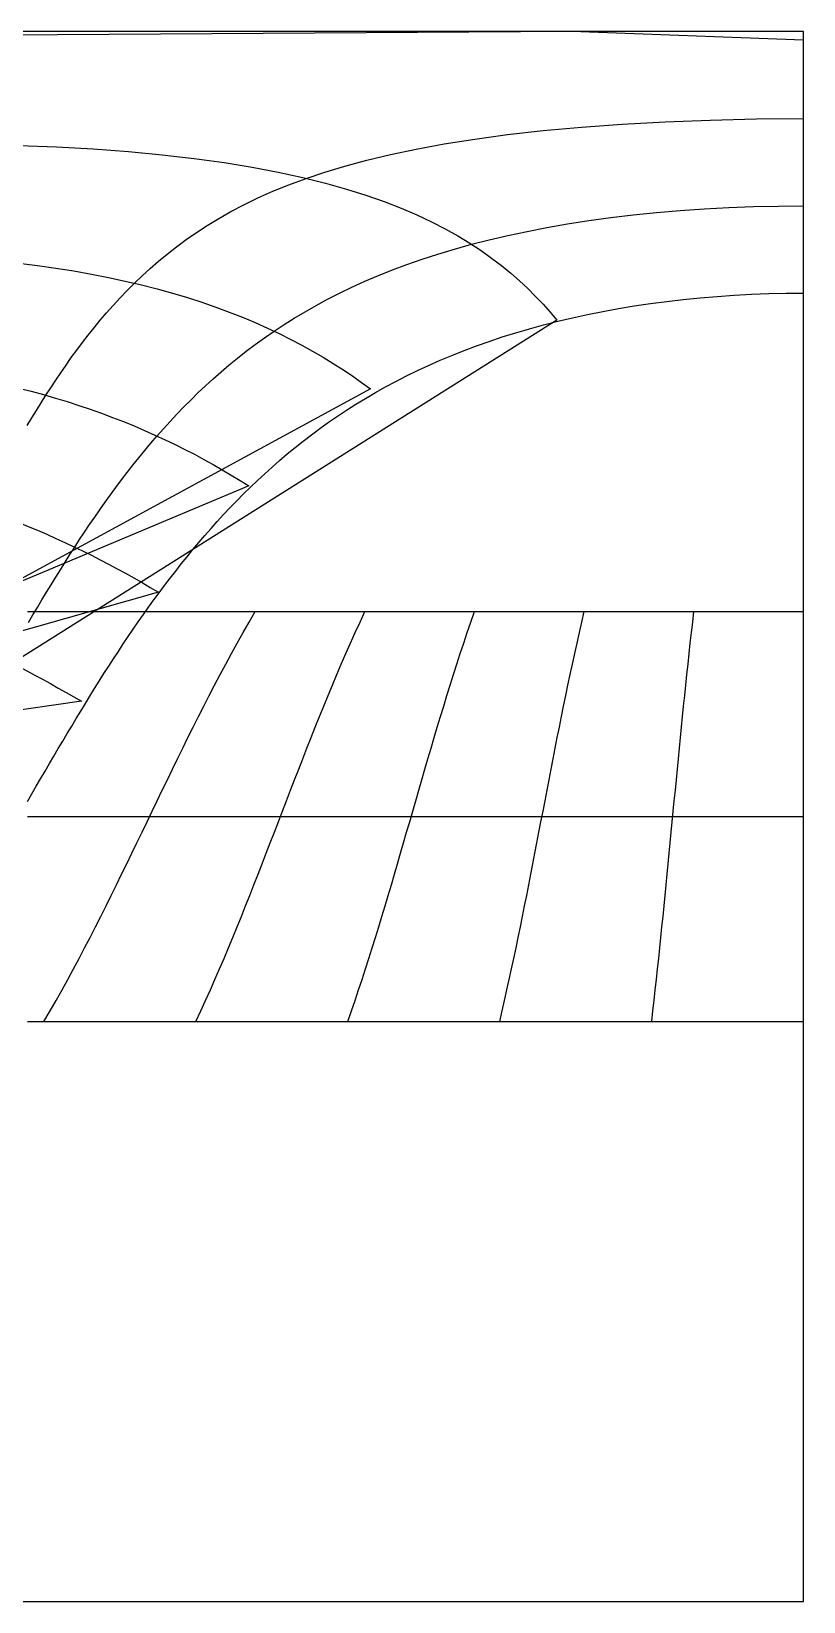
# Model space of a CAD drawing. Header units: millimetres. Extents: x -126 to 126, y -63 to 63.
# Drawn here: x 63.8 to 125.7, y -62.8 to 62.8 of the extents above; entities that cross this region are included whole.
import ezdxf

# ---------------------------------------------------------------- set-up
doc = ezdxf.new("R2010")
doc.units = ezdxf.units.MM
doc.layers.add('ENGRAVE', color=7, linetype='Continuous')
doc.layers.add('GUIDE', color=3, linetype='Continuous')

msp = doc.modelspace()

# ---------------------------------------------------------------- linework, layer by layer
at = {"layer": 'ENGRAVE'}
for points in [[(125.6637, 41.8879), (125.6637, 42.586), (125.6637, 43.2842), (125.6637, 43.9823), (125.6637, 44.6804), (125.6637, 45.3786), (125.6637, 46.0767), (125.6637, 46.7748), (125.6637, 47.473), (125.6637, 48.1711), (125.6637, 48.8692), (125.6637, 49.5674), (125.6637, 50.2655), (125.6637, 50.9636), (125.6637, 51.6617), (125.6637, 52.3599), (125.6637, 53.058), (125.6637, 53.7561), (125.6637, 54.4543), (125.6637, 55.1524), (125.6637, 55.8505), (125.6637, 56.5487), (125.6637, 57.2468), (125.6637, 57.9449), (125.6637, 58.6431), (125.6637, 59.3412), (125.6637, 60.0393), (125.6637, 60.7375), (125.6637, 61.4356), (125.6637, 62.1337), (107.1178, 62.8319), (0, 62.1337)], [(63.5114, 31.2918), (63.8736, 31.8963), (64.2419, 32.5006), (64.6168, 33.1047), (64.9989, 33.7086), (65.3886, 34.3121), (65.7866, 34.9153), (66.1934, 35.518), (66.6097, 36.1202), (67.0363, 36.7218), (67.4741, 37.3227), (67.9237, 37.9228), (68.3863, 38.5221), (68.8629, 39.1203), (69.3545, 39.7175), (69.8625, 40.3134), (70.3881, 40.908), (70.9331, 41.5011), (71.4989, 42.0924), (72.0875, 42.6819), (72.7009, 43.2693), (73.3413, 43.8544), (74.0114, 44.437), (74.7139, 45.0166), (75.4521, 45.5931), (76.2294, 46.166), (77.0498, 46.7349), (77.9177, 47.2994), (78.8382, 47.859), (79.8169, 48.4129), (80.8602, 48.9605), (81.9751, 49.5011), (83.1697, 50.0335), (84.453, 50.5569), (85.835, 51.0699), (87.3268, 51.5711), (88.9408, 52.0588), (90.6902, 52.531), (92.5891, 52.9856), (94.6523, 53.4198), (96.8944, 53.8309), (99.3288, 54.2153), (101.9669, 54.5694), (104.8155, 54.8891), (107.8753, 55.17), (111.1382, 55.4078), (114.5852, 55.5981), (118.1853, 55.7373), (121.8956, 55.822), (125.6637, 55.8505)], [(62.8319, 53.7112), (65.8593, 53.5954), (68.7977, 53.4298), (71.6223, 53.2172), (74.315, 52.9606), (76.8638, 52.6632), (79.2622, 52.3286), (81.5088, 51.9601), (83.606, 51.5612), (85.5589, 51.1349), (87.3746, 50.6841), (89.0613, 50.2114), (90.6279, 49.7193), (92.0832, 49.2097), (93.4361, 48.6847), (94.6948, 48.1458), (95.8675, 47.5945), (96.9614, 47.0322), (97.9833, 46.46), (98.9394, 45.8788), (99.8355, 45.2896), (100.6767, 44.6932), (101.4677, 44.0902), (102.2127, 43.4812), (102.9156, 42.8669), (103.5798, 42.2477), (104.2085, 41.6239), (104.8045, 40.9962), (105.3704, 40.3646), (105.9085, 39.7297), (-19.2427, -39.0915)], [(63.611, 15.528), (63.9661, 16.1324), (64.3238, 16.7367), (64.6844, 17.3407), (65.048, 17.9446), (65.4148, 18.5481), (65.7852, 19.1512), (66.1593, 19.754), (66.5375, 20.3562), (66.92, 20.9579), (67.307, 21.5591), (67.6989, 22.1596), (68.096, 22.7593), (68.4987, 23.3583), (68.9071, 23.9564), (69.3218, 24.5535), (69.743, 25.1497), (70.1712, 25.7447), (70.6068, 26.3385), (71.0502, 26.9311), (71.5019, 27.5223), (71.9623, 28.112), (72.4319, 28.7001), (72.9114, 29.2865), (73.4013, 29.871), (73.9021, 30.4537), (74.4145, 31.0342), (74.9392, 31.6125), (75.4768, 32.1884), (76.0283, 32.7617), (76.5943, 33.3323), (77.1757, 33.9), (77.7734, 34.4645), (78.3883, 35.0257), (79.0216, 35.5833), (79.6742, 36.1371), (80.3473, 36.6868), (81.0422, 37.2321), (81.76, 37.7727), (82.5022, 38.3083), (83.2702, 38.8385), (84.0655, 39.363), (84.8897, 39.8812), (85.7444, 40.3928), (86.6315, 40.8972), (87.5527, 41.394), (88.5099, 41.8825), (89.5051, 42.3622), (90.5403, 42.8325), (91.6176, 43.2925), (92.7389, 43.7416), (93.9063, 44.1789), (95.1218, 44.6036), (96.3873, 45.0147), (97.7046, 45.4114), (99.0752, 45.7924), (100.5005, 46.1569), (101.9815, 46.5035), (103.5187, 46.8313), (105.1123, 47.1389), (106.7616, 47.4252), (108.4656, 47.6889), (110.2223, 47.9288), (112.0289, 48.1438), (113.8819, 48.3327), (115.7766, 48.4945), (117.7078, 48.6282), (119.6693, 48.7332), (121.6541, 48.8086), (123.6549, 48.854), (125.6637, 48.8692)], [(62.8319, 44.2859), (64.3297, 44.1001), (65.7987, 43.8921), (67.2367, 43.6626), (68.6419, 43.4125), (70.0129, 43.1425), (71.3486, 42.8534), (72.6483, 42.5461), (73.9116, 42.2213), (75.1382, 41.8799), (76.3284, 41.5227), (77.4823, 41.1505), (78.6004, 40.764), (79.6833, 40.364), (80.7318, 39.9512), (81.7468, 39.5263), (82.7292, 39.0899), (83.6799, 38.6427), (84.6, 38.1853), (85.4905, 37.7182), (86.3526, 37.242), (87.1873, 36.7572), (87.9957, 36.2642), (88.7788, 35.7636), (89.5378, 35.2557), (90.2735, 34.7409), (90.9871, 34.2197), (-33.9843, -33.6924)], [(63.5302, 1.2091), (63.8798, 1.8136), (64.2298, 2.4179), (64.5805, 3.022), (64.932, 3.6259), (65.2845, 4.2296), (65.6381, 4.8328), (65.9929, 5.4358), (66.3493, 6.0383), (66.7073, 6.6403), (67.0671, 7.2418), (67.4289, 7.8427), (67.7928, 8.443), (68.1591, 9.0426), (68.5279, 9.6414), (68.8995, 10.2395), (69.274, 10.8367), (69.6516, 11.4331), (70.0325, 12.0284), (70.4169, 12.6227), (70.8051, 13.2159), (71.1972, 13.8079), (71.5936, 14.3987), (71.9943, 14.9882), (72.3998, 15.5763), (72.8101, 16.163), (73.2256, 16.7481), (73.6466, 17.3315), (74.0732, 17.9133), (74.5059, 18.4933), (74.9449, 19.0713), (75.3904, 19.6474), (75.8429, 20.2214), (76.3025, 20.7932), (76.7698, 21.3626), (77.245, 21.9297), (77.7284, 22.4941), (78.2205, 23.0559), (78.7217, 23.6149), (79.2323, 24.1709), (79.7527, 24.7238), (80.2835, 25.2735), (80.825, 25.8197), (81.3778, 26.3623), (81.9422, 26.9012), (82.5188, 27.4361), (83.1082, 27.9668), (83.7108, 28.4931), (84.3271, 29.0149), (84.9579, 29.5318), (85.6036, 30.0437), (86.2648, 30.5502), (86.9421, 31.0512), (87.6362, 31.5462), (88.3477, 32.0351), (89.0773, 32.5175), (89.8256, 32.9931), (90.5932, 33.4616), (91.3808, 33.9225), (92.1891, 34.3755), (93.0188, 34.8202), (93.8704, 35.2563), (94.7445, 35.6832), (95.6419, 36.1005), (96.563, 36.5077), (97.5083, 36.9044), (98.4784, 37.2901), (99.4737, 37.6642), (100.4944, 38.0263), (101.5409, 38.3757), (102.6132, 38.7119), (103.7115, 39.0344), (104.8357, 39.3425), (105.9856, 39.6358), (107.1608, 39.9135), (108.3609, 40.1752), (109.585, 40.4202), (110.8325, 40.6481), (112.1022, 40.8582), (113.3929, 41.0501), (114.7032, 41.2232), (116.0315, 41.3771), (117.376, 41.5114), (118.7348, 41.6257), (120.1056, 41.7197), (121.4863, 41.7931), (122.8746, 41.8457), (124.2679, 41.8774), (125.6637, 41.8879)], [(62.8319, 34.2829), (63.8222, 34.03), (64.7981, 33.765), (65.7592, 33.4885), (66.7054, 33.2006), (67.6366, 32.9018), (68.5526, 32.5923), (69.4534, 32.2726), (70.3392, 31.9429), (71.2098, 31.6035), (72.0655, 31.2548), (72.9062, 30.8971), (73.7323, 30.5308), (74.5439, 30.1561), (75.3412, 29.7733), (76.1244, 29.3827), (76.8938, 28.9846), (77.6496, 28.5794), (78.3922, 28.1671), (79.1217, 27.7482), (79.8386, 27.3229), (80.5431, 26.8913), (81.2355, 26.4539), (-43.7476, -26.0107)], [(62.8319, 23.5201), (63.5844, 23.2145), (64.3293, 22.9025), (65.0667, 22.5843), (65.7966, 22.26), (66.5192, 21.9297), (67.2344, 21.5937), (67.9424, 21.2521), (68.6433, 20.9051), (69.3371, 20.5529), (70.0241, 20.1955), (70.7042, 19.8332), (71.3777, 19.4661), (72.0446, 19.0944), (72.7051, 18.7182), (73.3593, 18.3376), (74.0074, 17.9528), (-51.0142, -17.564)], [(63.53, 16.4061), (64.2281, 16.4061), (64.9262, 16.4061), (65.6244, 16.4061), (66.3225, 16.4061), (67.0206, 16.4061), (67.7188, 16.4061), (68.4169, 16.4061), (69.115, 16.4061), (69.8132, 16.4061), (70.5113, 16.4061), (71.2094, 16.4061), (71.9076, 16.4061), (72.6057, 16.4061), (73.3038, 16.4061), (74.002, 16.4061), (74.7001, 16.4061), (75.3982, 16.4061), (76.0964, 16.4061), (76.7945, 16.4061), (77.4926, 16.4061), (78.1908, 16.4061), (78.8889, 16.4061), (79.587, 16.4061), (80.2851, 16.4061), (80.9833, 16.4061), (81.6814, 16.4061), (82.3795, 16.4061), (83.0777, 16.4061), (83.7758, 16.4061), (84.4739, 16.4061), (85.1721, 16.4061), (85.8702, 16.4061), (86.5683, 16.4061), (87.2665, 16.4061), (87.9646, 16.4061), (88.6627, 16.4061), (89.3609, 16.4061), (90.059, 16.4061), (90.7571, 16.4061), (91.4553, 16.4061), (92.1534, 16.4061), (92.8515, 16.4061), (93.5496, 16.4061), (94.2478, 16.4061), (94.9459, 16.4061), (95.644, 16.4061), (96.3422, 16.4061), (97.0403, 16.4061), (97.7384, 16.4061), (98.4366, 16.4061), (99.1347, 16.4061), (99.8328, 16.4061), (100.531, 16.4061), (101.2291, 16.4061), (101.9272, 16.4061), (102.6254, 16.4061), (103.3235, 16.4061), (104.0216, 16.4061), (104.7198, 16.4061), (105.4179, 16.4061), (106.116, 16.4061), (106.8142, 16.4061), (107.5123, 16.4061), (108.2104, 16.4061), (108.9085, 16.4061), (109.6067, 16.4061), (110.3048, 16.4061), (111.0029, 16.4061), (111.7011, 16.4061), (112.3992, 16.4061), (113.0973, 16.4061), (113.7955, 16.4061), (114.4936, 16.4061), (115.1917, 16.4061), (115.8899, 16.4061), (116.588, 16.4061), (117.2861, 16.4061), (117.9843, 16.4061), (118.6824, 16.4061), (119.3805, 16.4061), (120.0787, 16.4061), (120.7768, 16.4061), (121.4749, 16.4061), (122.173, 16.4061), (122.8712, 16.4061), (123.5693, 16.4061), (124.2674, 16.4061), (124.9656, 16.4061), (125.6637, 16.4061)], [(64.8454, -16.4061), (65.3373, -15.5648), (65.819, -14.7234), (66.2915, -13.8821), (66.7554, -13.0407), (67.2115, -12.1994), (67.6605, -11.3581), (68.103, -10.5167), (68.5396, -9.6754), (68.9709, -8.8341), (69.3974, -7.9927), (69.8196, -7.1514), (70.2382, -6.31), (70.6534, -5.4687), (71.0658, -4.6274), (71.4759, -3.786), (71.8841, -2.9447), (72.2908, -2.1033), (72.6964, -1.262), (73.1014, -0.4207), (73.5062, 0.4207), (73.9112, 1.262), (74.3169, 2.1033), (74.7236, 2.9447), (75.1318, 3.786), (75.5418, 4.6274), (75.9543, 5.4687), (76.3695, 6.31), (76.788, 7.1514), (77.2103, 7.9927), (77.6368, 8.8341), (78.0681, 9.6754), (78.5047, 10.5167), (78.9472, 11.3581), (79.3962, 12.1994), (79.8523, 13.0407), (80.3162, 13.8821), (80.7886, 14.7234), (81.2704, 15.5648), (81.7623, 16.4061)], [(77.009, -16.4061), (77.4026, -15.5648), (77.788, -14.7234), (78.1659, -13.8821), (78.5371, -13.0407), (78.9019, -12.1994), (79.2611, -11.3581), (79.6151, -10.5167), (79.9644, -9.6754), (80.3094, -8.8341), (80.6507, -7.9927), (80.9885, -7.1514), (81.3233, -6.31), (81.6555, -5.4687), (81.9854, -4.6274), (82.3135, -3.786), (82.64, -2.9447), (82.9654, -2.1033), (83.2899, -1.262), (83.6139, -0.4207), (83.9377, 0.4207), (84.2617, 1.262), (84.5863, 2.1033), (84.9116, 2.9447), (85.2381, 3.786), (85.5662, 4.6274), (85.8962, 5.4687), (86.2283, 6.31), (86.5631, 7.1514), (86.901, 7.9927), (87.2422, 8.8341), (87.5872, 9.6754), (87.9365, 10.5167), (88.2905, 11.3581), (88.6497, 12.1994), (89.0146, 13.0407), (89.3857, 13.8821), (89.7637, 14.7234), (90.1491, 15.5648), (90.5426, 16.4061)], [(89.1727, -16.4061), (89.4678, -15.5648), (89.7569, -14.7234), (90.0404, -13.8821), (90.3187, -13.0407), (90.5924, -12.1994), (90.8618, -11.3581), (91.1273, -10.5167), (91.3892, -9.6754), (91.648, -8.8341), (91.9039, -7.9927), (92.1573, -7.1514), (92.4084, -6.31), (92.6575, -5.4687), (92.905, -4.6274), (93.151, -3.786), (93.3959, -2.9447), (93.6399, -2.1033), (93.8833, -1.262), (94.1263, -0.4207), (94.3692, 0.4207), (94.6122, 1.262), (94.8556, 2.1033), (95.0996, 2.9447), (95.3445, 3.786), (95.5906, 4.6274), (95.838, 5.4687), (96.0872, 6.31), (96.3383, 7.1514), (96.5916, 7.9927), (96.8476, 8.8341), (97.1063, 9.6754), (97.3683, 10.5167), (97.6338, 11.3581), (97.9032, 12.1994), (98.1768, 13.0407), (98.4552, 13.8821), (98.7387, 14.7234), (99.0277, 15.5648), (99.3229, 16.4061)], [(101.3364, -16.4061), (101.5331, -15.5648), (101.7258, -14.7234), (101.9148, -13.8821), (102.1004, -13.0407), (102.2828, -12.1994), (102.4624, -11.3581), (102.6394, -10.5167), (102.8141, -9.6754), (102.9866, -8.8341), (103.1572, -7.9927), (103.3261, -7.1514), (103.4935, -6.31), (103.6596, -5.4687), (103.8246, -4.6274), (103.9886, -3.786), (104.1519, -2.9447), (104.3145, -2.1033), (104.4768, -1.262), (104.6388, -0.4207), (104.8007, 0.4207), (104.9627, 1.262), (105.125, 2.1033), (105.2877, 2.9447), (105.4509, 3.786), (105.615, 4.6274), (105.7799, 5.4687), (105.946, 6.31), (106.1134, 7.1514), (106.2823, 7.9927), (106.4529, 8.8341), (106.6255, 9.6754), (106.8001, 10.5167), (106.9771, 11.3581), (107.1567, 12.1994), (107.3391, 13.0407), (107.5247, 13.8821), (107.7137, 14.7234), (107.9064, 15.5648), (108.1031, 16.4061)], [(113.5, -16.4061), (113.5984, -15.5648), (113.6948, -14.7234), (113.7893, -13.8821), (113.882, -13.0407), (113.9733, -12.1994), (114.0631, -11.3581), (114.1516, -10.5167), (114.2389, -9.6754), (114.3251, -8.8341), (114.4104, -7.9927), (114.4949, -7.1514), (114.5786, -6.31), (114.6616, -5.4687), (114.7441, -4.6274), (114.8261, -3.786), (114.9078, -2.9447), (114.9891, -2.1033), (115.0702, -1.262), (115.1512, -0.4207), (115.2322, 0.4207), (115.3132, 1.262), (115.3943, 2.1033), (115.4757, 2.9447), (115.5573, 3.786), (115.6393, 4.6274), (115.7218, 5.4687), (115.8049, 6.31), (115.8886, 7.1514), (115.973, 7.9927), (116.0583, 8.8341), (116.1446, 9.6754), (116.2319, 10.5167), (116.3204, 11.3581), (116.4102, 12.1994), (116.5014, 13.0407), (116.5942, 13.8821), (116.6887, 14.7234), (116.785, 15.5648), (116.8834, 16.4061)], [(125.6637, -16.4061), (125.6637, -15.5648), (125.6637, -14.7234), (125.6637, -13.8821), (125.6637, -13.0407), (125.6637, -12.1994), (125.6637, -11.3581), (125.6637, -10.5167), (125.6637, -9.6754), (125.6637, -8.8341), (125.6637, -7.9927), (125.6637, -7.1514), (125.6637, -6.31), (125.6637, -5.4687), (125.6637, -4.6274), (125.6637, -3.786), (125.6637, -2.9447), (125.6637, -2.1033), (125.6637, -1.262), (125.6637, -0.4207), (125.6637, 0.4207), (125.6637, 1.262), (125.6637, 2.1033), (125.6637, 2.9447), (125.6637, 3.786), (125.6637, 4.6274), (125.6637, 5.4687), (125.6637, 6.31), (125.6637, 7.1514), (125.6637, 7.9927), (125.6637, 8.8341), (125.6637, 9.6754), (125.6637, 10.5167), (125.6637, 11.3581), (125.6637, 12.1994), (125.6637, 13.0407), (125.6637, 13.8821), (125.6637, 14.7234), (125.6637, 15.5648), (125.6637, 16.4061)], [(62.8319, 12.0024), (63.4701, 11.6638), (64.1051, 11.3224), (64.7369, 10.9783), (65.3657, 10.6316), (65.9915, 10.2825), (66.6145, 9.9309), (67.2346, 9.577), (67.8521, 9.221), (-57.1967, -8.8628)], [(63.53, 0), (64.2281, 0), (64.9262, 0), (65.6244, 0), (66.3225, 0), (67.0206, 0), (67.7188, 0), (68.4169, 0), (69.115, 0), (69.8132, 0), (70.5113, 0), (71.2094, 0), (71.9076, 0), (72.6057, 0), (73.3038, 0), (74.002, 0), (74.7001, 0), (75.3982, 0), (76.0964, 0), (76.7945, 0), (77.4926, 0), (78.1908, 0), (78.8889, 0), (79.587, 0), (80.2851, 0), (80.9833, 0), (81.6814, 0), (82.3795, 0), (83.0777, 0), (83.7758, 0), (84.4739, 0), (85.1721, 0), (85.8702, 0), (86.5683, 0), (87.2665, 0), (87.9646, 0), (88.6627, 0), (89.3609, 0), (90.059, 0), (90.7571, 0), (91.4553, 0), (92.1534, 0), (92.8515, 0), (93.5496, 0), (94.2478, 0), (94.9459, 0), (95.644, 0), (96.3422, 0), (97.0403, 0), (97.7384, 0), (98.4366, 0), (99.1347, 0), (99.8328, 0), (100.531, 0), (101.2291, 0), (101.9272, 0), (102.6254, 0), (103.3235, 0), (104.0216, 0), (104.7198, 0), (105.4179, 0), (106.116, 0), (106.8142, 0), (107.5123, 0), (108.2104, 0), (108.9085, 0), (109.6067, 0), (110.3048, 0), (111.0029, 0), (111.7011, 0), (112.3992, 0), (113.0973, 0), (113.7955, 0), (114.4936, 0), (115.1917, 0), (115.8899, 0), (116.588, 0), (117.2861, 0), (117.9843, 0), (118.6824, 0), (119.3805, 0), (120.0787, 0), (120.7768, 0), (121.4749, 0), (122.173, 0), (122.8712, 0), (123.5693, 0), (124.2674, 0), (124.9656, 0), (125.6637, 0)], [(63.53, -16.4061), (64.2281, -16.4061), (64.9262, -16.4061), (65.6244, -16.4061), (66.3225, -16.4061), (67.0206, -16.4061), (67.7188, -16.4061), (68.4169, -16.4061), (69.115, -16.4061), (69.8132, -16.4061), (70.5113, -16.4061), (71.2094, -16.4061), (71.9076, -16.4061), (72.6057, -16.4061), (73.3038, -16.4061), (74.002, -16.4061), (74.7001, -16.4061), (75.3982, -16.4061), (76.0964, -16.4061), (76.7945, -16.4061), (77.4926, -16.4061), (78.1908, -16.4061), (78.8889, -16.4061), (79.587, -16.4061), (80.2851, -16.4061), (80.9833, -16.4061), (81.6814, -16.4061), (82.3795, -16.4061), (83.0777, -16.4061), (83.7758, -16.4061), (84.4739, -16.4061), (85.1721, -16.4061), (85.8702, -16.4061), (86.5683, -16.4061), (87.2665, -16.4061), (87.9646, -16.4061), (88.6627, -16.4061), (89.3609, -16.4061), (90.059, -16.4061), (90.7571, -16.4061), (91.4553, -16.4061), (92.1534, -16.4061), (92.8515, -16.4061), (93.5496, -16.4061), (94.2478, -16.4061), (94.9459, -16.4061), (95.644, -16.4061), (96.3422, -16.4061), (97.0403, -16.4061), (97.7384, -16.4061), (98.4366, -16.4061), (99.1347, -16.4061), (99.8328, -16.4061), (100.531, -16.4061), (101.2291, -16.4061), (101.9272, -16.4061), (102.6254, -16.4061), (103.3235, -16.4061), (104.0216, -16.4061), (104.7198, -16.4061), (105.4179, -16.4061), (106.116, -16.4061), (106.8142, -16.4061), (107.5123, -16.4061), (108.2104, -16.4061), (108.9085, -16.4061), (109.6067, -16.4061), (110.3048, -16.4061), (111.0029, -16.4061), (111.7011, -16.4061), (112.3992, -16.4061), (113.0973, -16.4061), (113.7955, -16.4061), (114.4936, -16.4061), (115.1917, -16.4061), (115.8899, -16.4061), (116.588, -16.4061), (117.2861, -16.4061), (117.9843, -16.4061), (118.6824, -16.4061), (119.3805, -16.4061), (120.0787, -16.4061), (120.7768, -16.4061), (121.4749, -16.4061), (122.173, -16.4061), (122.8712, -16.4061), (123.5693, -16.4061), (124.2674, -16.4061), (124.9656, -16.4061), (125.6637, -16.4061)]]:
    msp.add_lwpolyline(points, dxfattribs=at)
at = {"layer": 'GUIDE'}
msp.add_lwpolyline([(-125.6637, -62.8319), (125.6637, -62.8319), (125.6637, 62.8319), (-125.6637, 62.8319)], close=True, dxfattribs=at)

doc.saveas('drawing.dxf')
